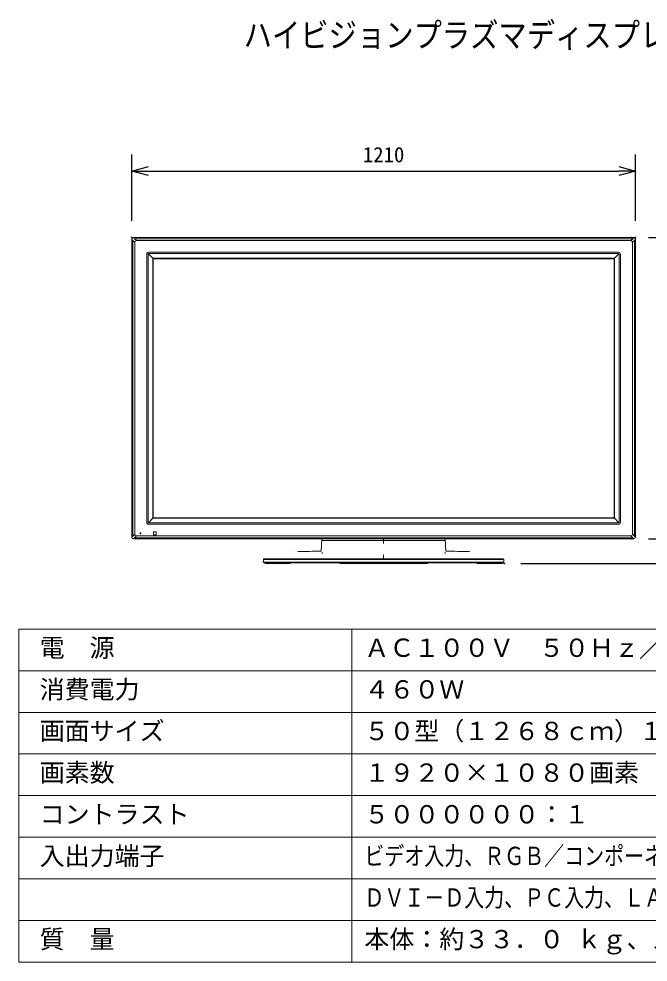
# Model space of a CAD drawing. Units: millimetres, scale not verified. Extents: x -62 to 63, y -57 to 57.
# Drawn here: x -62.5 to 13.1, y -56.5 to 56.8 of the extents above; entities that cross this region are included whole.
import ezdxf
from ezdxf.enums import TextEntityAlignment as Align

# ---------------------------------------------------------------- set-up
doc = ezdxf.new("R2010")
doc.units = ezdxf.units.MM
doc.header["$LTSCALE"] = 0.125
doc.header["$PDMODE"] = 32
doc.header["$PDSIZE"] = 0.0625
for name, color, linetype in [('0-0_0', 7, 'Continuous'), ('0-2_MOJI1', 7, 'Continuous'), ('0-4_DEFPOINTS', 7, 'Continuous'), ('0-6_SUNPO', 7, 'Continuous')]:
    doc.layers.add(name, color=color, linetype=linetype)
doc.layers.add('0-1_WAKU', color=1, linetype='Continuous', lineweight=18)
doc.layers.add('0-5_GAIKEI', color=1, linetype='Continuous', lineweight=18)
doc.styles.add('ＭＳ ゴシック', font='')
doc.styles.get('ＭＳ ゴシック').set_extended_font_data('MS Gothic')

# ---------------------------------------------------------------- blocks, each defined once
blk = doc.blocks.new('_OPEN30')
at = {"layer": '0-0_0'}
blk.add_line((0, 0), (-1, 0), dxfattribs=at)
blk.add_lwpolyline([(-1, 0.26795), (0, 0), (-1, -0.26795)], dxfattribs=at)
blk = doc.blocks.new('D8')
at = {"layer": '0-4_DEFPOINTS'}
for p in [(18.259, 38.6149), (-5.0565, -0.515), (25.259, -0.515)]:
    blk.add_point(p, dxfattribs=at)
at = {"layer": '0-6_SUNPO'}
for p, q in [((20.259, 38.6149), (27.259, 38.6149)), ((25.259, 36.6149), (25.259, 1.485)), ((-3.0565, -0.515), (27.259, -0.515))]:
    blk.add_line(p, q, dxfattribs=at)
at = {"layer": '0-6_SUNPO', "xscale": 2, "yscale": 2}
for p, rotation in [((25.259, 38.6149), 90), ((25.259, -0.515), 270)]:
    blk.add_blockref('_OPEN30', p, dxfattribs=dict(at, rotation=rotation))
at = {"layer": '0-6_SUNPO', "style": 'ＭＳ ゴシック'}
blk.add_text('783', height=1.833, rotation=90, dxfattribs=at).set_placement((24.759, 17.175), align=Align.BOTTOM_LEFT)
blk = doc.blocks.new('D6')
at = {"layer": '0-4_DEFPOINTS'}
for p in [(10.259, 38.6149), (18.259, 38.6149), (10.259, 2.4226)]:
    blk.add_point(p, dxfattribs=at)
at = {"layer": '0-6_SUNPO'}
for p, q in [((12.259, 38.6149), (20.259, 38.6149)), ((18.259, 4.4226), (18.259, 36.6149)), ((12.259, 2.4226), (20.259, 2.4226))]:
    blk.add_line(p, q, dxfattribs=at)
at = {"layer": '0-6_SUNPO', "xscale": 2, "yscale": 2}
for p, rotation in [((18.259, 38.6149), 90), ((18.259, 2.4226), 270)]:
    blk.add_blockref('_OPEN30', p, dxfattribs=dict(at, rotation=rotation))
at = {"layer": '0-6_SUNPO', "style": 'ＭＳ ゴシック'}
blk.add_text('724', height=1.833, rotation=90, dxfattribs=at).set_placement((17.759, 18.6438), align=Align.BOTTOM_LEFT)
blk = doc.blocks.new('D5')
at = {"layer": '0-4_DEFPOINTS'}
for p in [(10.6988, 46.6146), (-49.8012, 38.6146), (10.6988, 38.6146)]:
    blk.add_point(p, dxfattribs=at)
at = {"layer": '0-6_SUNPO'}
for p, q in [((-49.8012, 40.6146), (-49.8012, 48.6146)), ((10.6988, 40.6146), (10.6988, 48.6146)), ((-47.8012, 46.6146), (8.6988, 46.6146))]:
    blk.add_line(p, q, dxfattribs=at)
at = {"layer": '0-6_SUNPO', "xscale": 2, "yscale": 2, "rotation": 180}
blk.add_blockref('_OPEN30', (-49.8012, 46.6146), dxfattribs=at)
at = {"layer": '0-6_SUNPO', "xscale": 2, "yscale": 2}
blk.add_blockref('_OPEN30', (10.6988, 46.6146), dxfattribs=at)
at = {"layer": '0-6_SUNPO', "style": 'ＭＳ ゴシック'}
blk.add_text('1210', height=1.833, dxfattribs=at).set_placement((-22.0512, 47.1146), align=Align.BOTTOM_LEFT)

msp = doc.modelspace()

# ---------------------------------------------------------------- linework, layer by layer
at = {"layer": '0-1_WAKU', "color": 4}
for p, q in [((-62.4865, -16.5022), (62.5135, -16.5022)), ((-62.4865, -16.5022), (-62.4865, -56.5022)), ((-22.4865, -16.5022), (-22.4865, -56.5022)), ((62.5135, -56.5022), (-62.4865, -56.5022))]:
    msp.add_line(p, q, dxfattribs=at)
at = {"layer": '0-1_WAKU'}
for p, q in [((-62.4865, -21.5022), (62.5135, -21.5022)), ((-62.4865, -26.5022), (62.5135, -26.5022)), ((-62.4865, -31.5022), (62.5135, -31.5022)), ((-62.4865, -36.5022), (62.5135, -36.5022)), ((-62.4865, -41.5022), (62.5135, -41.5022)), ((-62.4865, -46.5022), (62.5135, -46.5022)), ((-62.4865, -51.5022), (62.5135, -51.5022))]:
    msp.add_line(p, q, dxfattribs=at)
at = {"layer": '0-5_GAIKEI'}
for p, q in [((-48.9233, 30.3199), (-48.7879, 30.1845)), ((-48.7879, 30.1865), (-48.561, 29.9597)), ((-48.7879, -5.3472), (-48.7879, 30.1865)), ((-48.5881, 30.3842), (-48.7235, 30.5196)), ((-48.3633, 30.1574), (-48.5901, 30.3842)), ((-48.5901, 30.3842), (11.2436, 30.3842)), ((-48.561, 29.9597), (-48.561, -5.1204)), ((11.0168, 30.1574), (-48.3633, 30.1574)), ((11.0168, 30.1574), (11.2436, 30.3842)), ((11.4413, 30.1865), (11.2145, 29.9597)), ((11.2145, 29.9597), (11.2145, -5.1204)), ((11.2416, 30.3842), (11.377, 30.5196)), ((11.5767, 30.3199), (11.4413, 30.1845)), ((11.4413, -5.3472), (11.4413, 30.1865)), ((-47.1147, 28.5239), (-47.1147, -3.6846)), ((-46.9562, -3.6779), (-46.9562, 28.5172)), ((-46.9354, 28.5692), (-46.3641, 27.998)), ((9.5435, 28.7486), (-46.89, 28.7486)), ((-46.8833, 28.5901), (9.5368, 28.5901)), ((9.5888, 28.5692), (9.0176, 27.998)), ((9.6097, -3.6779), (9.6097, 28.5172)), ((9.7682, 28.5239), (9.7682, -3.6846)), ((-46.406, 27.8951), (-46.406, -3.0558)), ((-46.3458, 27.8804), (-46.3458, -3.0411)), ((8.9147, 28.0399), (-46.2612, 28.0399)), ((-46.2465, 27.9796), (8.9, 27.9796)), ((8.9992, 27.8804), (8.9992, -3.0411)), ((9.0595, 27.8951), (9.0595, -3.0558)), ((-46.3641, -3.1587), (-46.9354, -3.73)), ((-46.2612, -3.2006), (8.9147, -3.2006)), ((-46.2465, -3.1404), (8.9, -3.1404)), ((9.0176, -3.1587), (9.5888, -3.73)), ((-46.89, -3.9093), (9.5435, -3.9093)), ((9.5368, -3.7508), (-46.8833, -3.7508)), ((-48.7879, -5.3452), (-48.9233, -5.4806)), ((-48.561, -5.1204), (-48.7879, -5.3472)), ((-48.7235, -5.6804), (-48.5881, -5.545)), ((-48.5901, -5.545), (-48.3633, -5.3181)), ((11.2436, -5.545), (-48.5901, -5.545)), ((-48.3633, -5.3181), (11.0168, -5.3181)), ((-47.9295, -4.9491), (-47.817, -4.9491)), ((-47.9295, -5.0616), (-47.9295, -4.9491)), ((-47.9295, -5.0616), (-47.817, -5.0616)), ((-47.817, -5.0616), (-47.817, -4.9491)), ((-46.3333, -5.1555), (-46.3333, -4.8553)), ((-46.3084, -4.8304), (-46.0082, -4.8304)), ((-46.3084, -5.1804), (-46.0082, -5.1804)), ((-45.9833, -5.1555), (-45.9833, -4.8553)), ((11.2436, -5.545), (11.0168, -5.3181)), ((11.2145, -5.1204), (11.4413, -5.3472)), ((11.377, -5.6804), (11.2416, -5.545)), ((11.4413, -5.3452), (11.5767, -5.4806)), ((-18.6733, -5.6804), (-18.6733, -5.858)), ((-18.6733, -5.858), (-18.6733, -6.237)), ((-29.5672, -7.2016), (-29.5682, -7.2017)), ((-26.0966, -7.3149), (-26.0968, -7.3206)), ((-18.6734, -7.4908), (-18.6734, -7.4876)), ((-18.6733, -7.583), (-18.6733, -8.0681)), ((-11.2501, -7.3149), (-11.2499, -7.3206)), ((-33.076, -8.483), (-33.0751, -8.533)), ((-32.9, -8.533), (-33.0751, -8.533)), ((-24.2947, -8.533), (-32.9, -8.533)), ((-32.8972, -8.618), (-32.8972, -8.483)), ((-32.8972, -8.618), (-29.8972, -8.618)), ((-29.8972, -8.618), (-29.8972, -8.533)), ((-13.052, -8.533), (-24.2947, -8.533)), ((-23.9233, -8.618), (-23.9233, -8.533)), ((-23.9233, -8.618), (-13.4233, -8.618)), ((-18.6733, -8.0681), (-18.6733, -8.1363)), ((-13.4233, -8.618), (-13.4233, -8.533)), ((-4.4467, -8.533), (-13.052, -8.533)), ((-7.4495, -8.618), (-7.4495, -8.533)), ((-7.4495, -8.618), (-4.4495, -8.618)), ((-4.4495, -8.618), (-4.4495, -8.483)), ((-4.2716, -8.533), (-4.4467, -8.533)), ((-4.2716, -8.533), (-4.2707, -8.483))]:
    msp.add_line(p, q, dxfattribs=at)
at = {"layer": '0-5_GAIKEI', "color": 7}
for p, q in [((-48.9233, 30.3199), (-48.9233, -5.4806)), ((-48.7235, 30.5196), (11.377, 30.5196)), ((11.5767, 30.3199), (11.5767, -5.4806)), ((-48.7235, -5.6804), (11.377, -5.6804)), ((-26.0828, -5.6804), (-26.1602, -7.1567)), ((-11.2639, -5.6804), (-11.1865, -7.1567)), ((-33.105, -8.1339), (-33.1233, -8.483)), ((-33.1233, -8.483), (-4.2233, -8.483)), ((-4.2928, -8.0666), (-4.2928, -8.0667)), ((-4.2233, -8.483), (-4.2416, -8.1339))]:
    msp.add_line(p, q, dxfattribs=at)
at = {"layer": '0-5_GAIKEI'}
msp.add_lwpolyline([(-11.2546, -5.858), (-18.6733, -5.858), (-26.0921, -5.858)], dxfattribs=at)
at = {"layer": '0-5_GAIKEI', "color": 7}
for centre, radius, start, end in [((-19.0065, -1130.5619), 1123.428, 90.36481, 90.50937), ((-18.3401, -1130.5619), 1123.428, 89.49063, 89.63519), ((-33.0301, -8.1379), 0.0751, 108.46308, 176.98409), ((-4.3166, -8.1379), 0.0751, 3.01674, 71.5361)]:
    msp.add_arc(centre, radius, start, end, dxfattribs=at)
at = {"layer": '0-5_GAIKEI'}
for centre, radius, start, end in [((-19.5221, -2.8088), 7.9704, 214.19556, 215.31302), ((-17.8246, -2.8088), 7.9704, 324.68698, 325.80444), ((-5.0267, 38141.4201), 38149.5598, 269.95783, 269.97104), ((-5.402, 73516.158), 73524.2276, 269.97846, 269.98529), ((-17.9762, 13124.9417), 13133.078, 269.97236, 269.99696), ((-17.8573, 21760.5001), 21768.5682, 269.98309, 269.99785), ((-19.3705, 13125.1966), 13133.3329, 270.00304, 270.02764), ((-19.4894, 21760.5008), 21768.5689, 270.00215, 270.01691), ((-31.9128, 73268.1286), 73276.1982, 270.01474, 270.02159), ((-32.3203, 38141.8572), 38149.9968, 270.02896, 270.04217)]:
    msp.add_arc(centre, radius, start, end, dxfattribs=at)
at = {"layer": '0-5_GAIKEI', "color": 7}
for centre, major_axis, start_param, end_param in [((-48.723, 30.3194), (-0.1418, 0.1418), 5.49915667, 7.06721394), ((11.3765, 30.3194), (-0.1418, -0.1418), 2.35756402, 3.92562129), ((-48.723, -5.4801), (-0.1418, -0.1418), 5.49915667, 7.06721394), ((11.3765, -5.4801), (-0.1418, 0.1418), 2.35756402, 3.92562129)]:
    msp.add_ellipse(centre, major_axis=major_axis, ratio=0.997265, start_param=start_param, end_param=end_param, dxfattribs=at)
at = {"layer": '0-5_GAIKEI'}
for centre, major_axis, ratio, start_param, end_param in [((-48.0018, 29.5982), (-0.5022, 0.5022), 0.49281, 5.8722213, 6.69414931), ((10.6553, 29.5982), (-0.5022, -0.5022), 0.49281, 2.73062865, 3.55255666), ((-46.8894, 28.5233), (-0.1595, 0.1595), 0.997265, 5.49915667, 7.06721394), ((-46.8814, 28.5173), (-0.0127, -0.074), 0.995515, 4.11756889, 4.88254043), ((-46.8834, 28.5153), (-0.074, -0.0127), 0.995515, 4.54223753, 5.30720907), ((9.5369, 28.5153), (-0.074, 0.0127), 0.995515, 4.11756889, 4.88254043), ((9.5429, 28.5233), (-0.1595, -0.1595), 0.997265, 2.35756402, 3.92562129), ((9.5349, 28.5173), (-0.0127, 0.074), 0.995515, 4.54223753, 5.30720907), ((-46.2534, 27.8913), (-0.1272, 0.0866), 0.973581, 6.10967819, 6.86859292), ((-46.2574, 27.8873), (-0.0866, 0.1272), 0.973581, 5.69777769, 6.45669242), ((-46.245, 27.8789), (-0.0718, 0.0718), 0.985257, 5.50521349, 7.06115713), ((8.8985, 27.8789), (-0.0718, -0.0718), 0.985257, 2.36362083, 3.91956448), ((8.9109, 27.8873), (-0.0866, -0.1272), 0.973581, 2.96808554, 3.72700027), ((8.9069, 27.8913), (-0.1272, -0.0866), 0.973581, 2.55618504, 3.31509977), ((-46.2534, -3.052), (-0.1272, -0.0866), 0.973581, 5.69777769, 6.45669242), ((-46.2574, -3.048), (-0.0866, -0.1272), 0.973581, 6.10967819, 6.86859292), ((-46.245, -3.0396), (-0.0718, -0.0718), 0.985257, 5.50521349, 7.06115713), ((8.8985, -3.0396), (-0.0718, 0.0718), 0.985257, 2.36362083, 3.91956448), ((8.9109, -3.048), (-0.0866, 0.1272), 0.973581, 2.55618504, 3.31509977), ((8.9069, -3.052), (-0.1272, 0.0866), 0.973581, 2.96808554, 3.72700027), ((-46.8894, -3.684), (-0.1595, -0.1595), 0.997265, 5.49915667, 7.06721394), ((-46.8814, -3.678), (-0.0127, 0.074), 0.995515, 1.40064487, 2.16561642), ((-46.8834, -3.676), (-0.074, 0.0127), 0.995515, 0.97597624, 1.74094778), ((9.5369, -3.676), (-0.074, -0.0127), 0.995515, 1.40064487, 2.16561642), ((9.5429, -3.684), (-0.1595, 0.1595), 0.997265, 2.35756402, 3.92562129), ((9.5349, -3.678), (-0.0127, -0.074), 0.995515, 0.97597624, 1.74094778), ((-48.0018, -4.7589), (-0.5022, -0.5022), 0.49281, 5.8722213, 6.69414931), ((-46.3082, -4.8555), (-0.0178, 0.0178), 0.992433, 5.50158524, 7.06478537), ((-46.3082, -5.1553), (-0.0178, -0.0178), 0.992433, 5.50158524, 7.06478537), ((-46.0084, -4.8555), (-0.0178, -0.0178), 0.992433, 2.35999259, 3.92319272), ((-46.0084, -5.1553), (-0.0178, 0.0178), 0.992433, 2.35999259, 3.92319272), ((10.6553, -4.7589), (-0.5022, 0.5022), 0.49281, 2.73062865, 3.55255666)]:
    msp.add_ellipse(centre, major_axis=major_axis, ratio=ratio, start_param=start_param, end_param=end_param, dxfattribs=at)

# ---------------------------------------------------------------- block references
at = {"layer": '0-6_SUNPO'}
for name in ['D5', 'D8', 'D6']:
    msp.add_blockref(name, (0.878, -8.103), dxfattribs=at)

# ---------------------------------------------------------------- texts
at = {"layer": '0-2_MOJI1', "style": 'ＭＳ ゴシック'}
for s, height, width, p in [('ハイビジョンプラズマディスプレイ据置きスタンド付', 2.933, 0.85, (-35.4865, 52.4978)), ('ビデオ入力、ＲＧＢ／コンポーネントビデオ入力、ＨＤＭＩ入力', 2.199, 0.8, (-20.9865, -45.5022)), ('ＤＶＩ－Ｄ入力、ＰＣ入力、ＬＡＮ、ＲＳ２３２Ｃ、音声入力', 2.199, 0.8, (-20.9865, -50.5022))]:
    msp.add_text(s, height=height, dxfattribs=dict(at, width=width)).set_placement(p, align=Align.BOTTOM_LEFT)
for s, p in [('電  源', (-59.9865, -20.5022)), ('ＡＣ１００Ｖ\u3000５０Ｈｚ／６０Ｈｚ', (-20.9865, -20.5022)), ('消費電力', (-59.9865, -25.5022)), ('４６０Ｗ', (-20.9865, -25.5022)), ('画面サイズ', (-59.9865, -30.5022)), ('５０型（１２６８ｃｍ）１６：９', (-20.9865, -30.5022)), ('画素数', (-59.9865, -35.5022)), ('１９２０×１０８０画素', (-20.9865, -35.5022)), ('コントラスト', (-59.9865, -40.5022)), ('５００００００：１', (-20.9865, -40.5022)), ('入出力端子', (-59.9865, -45.5022)), ('質\u3000量', (-59.9865, -55.5022)), ('本体：約３３．０ ｋｇ、スタンド：９ ｋｇ', (-20.9865, -55.5022))]:
    msp.add_text(s, height=2.199, dxfattribs=at).set_placement(p, align=Align.BOTTOM_LEFT)

doc.saveas('drawing.dxf')
